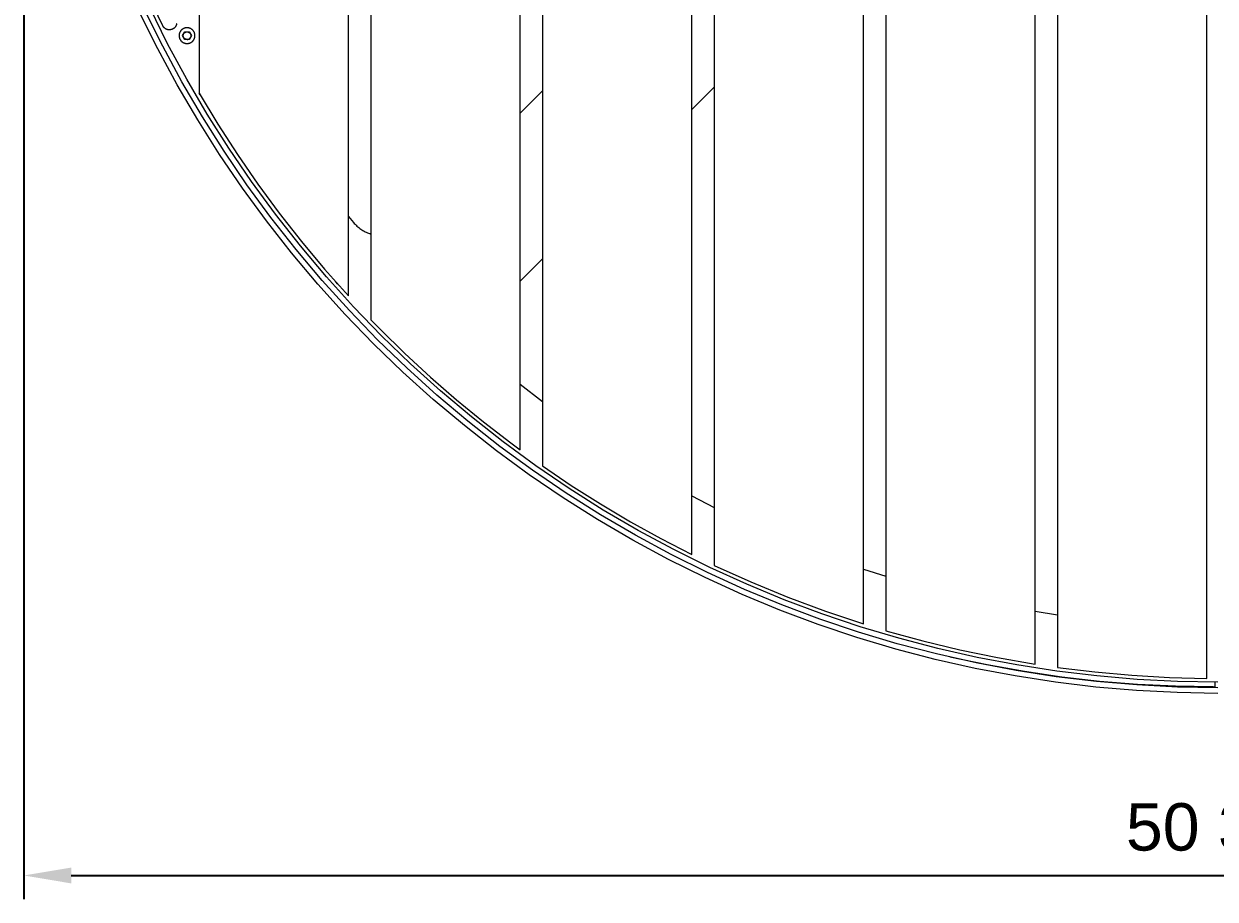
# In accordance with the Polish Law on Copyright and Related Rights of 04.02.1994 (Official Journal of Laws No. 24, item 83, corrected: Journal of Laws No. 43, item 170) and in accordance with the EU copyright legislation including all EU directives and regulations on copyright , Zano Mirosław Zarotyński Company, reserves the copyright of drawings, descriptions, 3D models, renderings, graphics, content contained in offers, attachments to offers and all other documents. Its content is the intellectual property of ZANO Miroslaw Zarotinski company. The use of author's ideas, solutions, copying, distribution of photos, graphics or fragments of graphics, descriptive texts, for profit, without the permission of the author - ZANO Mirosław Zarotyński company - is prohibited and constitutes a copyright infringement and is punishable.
# Model space of a CAD drawing. Header units: inches. Extents: x 6 to 196, y 6 to 118.
# Drawn here: x 12.09 to 37.23, y 5.8 to 24.28 of the extents above; entities that cross this region are included whole.
import ezdxf

# ---------------------------------------------------------------- set-up
doc = ezdxf.new("R2010")
doc.units = ezdxf.units.IN
doc.header["$PDSIZE"] = -1
doc.layers.add('ZANO_R', color=7, linetype='Continuous', lineweight=0)
doc.layers.add('ZANO_W', color=1, linetype='Continuous', lineweight=0)
doc.styles.get("Standard").update_dxf_attribs({"font": 'ARIALUNI.TTF'})
doc.dimstyles.new('amerykanie', dxfattribs={"dimtxt": 50, "dimasz": 50, "dimexe": 0.5, "dimexo": 0.5, "dimgap": 1, "dimtad": 1, "dimdec": 0, "dimzin": 0, "dimlunit": 5, "dimtxsty": 'Standard', "dimcen": 0.09, "dimclrd": 1, "dimclre": 1, "dimclrt": 1, "dimazin": 0, "dimtfac": 1, "dimtdec": 0, "dimtmove": 0, "dimatfit": 3, "dimfxl": 1, "dimtzin": 0, "dimarcsym": 1})

# ---------------------------------------------------------------- blocks, each defined once
blk = doc.blocks.new('*D351')
at = {"layer": 'Defpoints', "color": 0}
for p in [(12.095, 35.339), (62.489, 35.339), (62.489, 6.297)]:
    blk.add_point(p, dxfattribs=at)
at = {"layer": 'ZANO_W', "color": 1, "lineweight": -2}
for p, q in [((12.095, 34.839), (12.095, 5.797)), ((62.489, 34.839), (62.489, 5.797)), ((13.095, 6.297), (61.489, 6.297))]:
    blk.add_line(p, q, dxfattribs=at)
at = {"layer": 'ZANO_W', "color": 1}
for points in [[(13.095, 6.464), (13.095, 6.13), (12.095, 6.297)], [(61.489, 6.13), (61.489, 6.464), (62.489, 6.297)]]:
    blk.add_solid(points, dxfattribs=at)
at = {"layer": 'ZANO_W', "color": 1, "insert": (37.292, 7.316), "char_height": 1, "attachment_point": 5}
blk.add_mtext('50 3/8', dxfattribs=at)

msp = doc.modelspace()

# ---------------------------------------------------------------- linework, layer by layer
at = {"layer": 'ZANO_R'}
for p, q in [((37.05573, 10.45815), (37.05573, 60.21998)), ((33.43366, 10.75799), (33.43366, 59.92015)), ((33.9061, 59.98966), (33.9061, 10.68847)), ((30.28403, 59.21384), (30.28403, 11.46429)), ((29.81159, 11.60808), (29.81159, 59.07006)), ((26.66196, 57.83616), (26.66196, 12.84197)), ((26.18952, 13.07134), (26.18952, 57.6068)), ((23.0399, 55.73502), (23.0399, 14.94312)), ((22.56745, 15.28153), (22.56745, 55.39661)), ((19.41783, 52.64894), (19.41783, 18.0292)), ((18.94538, 18.53076), (18.94538, 52.14738)), ((15.79576, 47.87021), (15.79576, 22.80792)), ((15.0249, 24.23527), (14.67024, 24.97693)), ((14.9199, 23.74681), (14.53717, 24.51737)), ((15.02477, 23.80115), (14.64384, 24.5681)), ((15.12964, 23.85549), (14.7505, 24.61883)), ((15.02743, 24.23041), (15.0249, 24.23527)), ((15.03013, 24.22564), (15.02743, 24.23041)), ((15.03299, 24.22096), (15.03013, 24.22564)), ((15.03601, 24.2164), (15.03299, 24.22096)), ((15.03919, 24.21193), (15.03601, 24.2164)), ((15.04253, 24.20758), (15.03919, 24.21193)), ((15.04601, 24.20335), (15.04253, 24.20758)), ((15.04964, 24.19925), (15.04601, 24.20335)), ((15.0534, 24.19527), (15.04964, 24.19925)), ((15.05731, 24.19143), (15.0534, 24.19527)), ((15.06134, 24.18772), (15.05731, 24.19143)), ((15.0655, 24.18416), (15.06134, 24.18772)), ((15.06979, 24.18074), (15.0655, 24.18416)), ((15.07419, 24.17748), (15.06979, 24.18074)), ((15.0787, 24.17436), (15.07419, 24.17748)), ((15.08331, 24.17141), (15.0787, 24.17436)), ((15.08803, 24.16862), (15.08331, 24.17141)), ((15.09284, 24.166), (15.08803, 24.16862)), ((15.09774, 24.16355), (15.09284, 24.166)), ((15.10272, 24.16126), (15.09774, 24.16355)), ((15.10777, 24.15915), (15.10272, 24.16126)), ((15.1129, 24.15722), (15.10777, 24.15915)), ((15.11809, 24.15547), (15.1129, 24.15722)), ((15.12334, 24.1539), (15.11809, 24.15547)), ((15.12864, 24.15252), (15.12334, 24.1539)), ((15.13399, 24.15131), (15.12864, 24.15252)), ((15.13937, 24.1503), (15.13399, 24.15131)), ((15.14479, 24.14947), (15.13937, 24.1503)), ((15.15023, 24.14884), (15.14479, 24.14947)), ((15.15569, 24.14839), (15.15023, 24.14884)), ((15.16116, 24.14813), (15.15569, 24.14839)), ((15.16664, 24.14806), (15.16116, 24.14813)), ((15.17212, 24.14819), (15.16664, 24.14806)), ((15.17759, 24.1485), (15.17212, 24.14819)), ((15.18305, 24.14901), (15.17759, 24.1485)), ((15.18848, 24.1497), (15.18305, 24.14901)), ((15.19389, 24.15058), (15.18848, 24.1497)), ((15.19926, 24.15165), (15.19389, 24.15058)), ((15.20459, 24.15291), (15.19926, 24.15165)), ((15.20988, 24.15435), (15.20459, 24.15291)), ((15.21511, 24.15597), (15.20988, 24.15435)), ((15.22029, 24.15778), (15.21511, 24.15597)), ((15.22539, 24.15976), (15.22029, 24.15778)), ((15.23043, 24.16192), (15.22539, 24.15976)), ((15.23539, 24.16425), (15.23043, 24.16192)), ((15.24026, 24.16676), (15.23539, 24.16425)), ((15.24504, 24.16943), (15.24026, 24.16676)), ((15.24973, 24.17227), (15.24504, 24.16943)), ((15.25431, 24.17527), (15.24973, 24.17227)), ((15.25879, 24.17842), (15.25431, 24.17527)), ((15.26316, 24.18173), (15.25879, 24.17842)), ((15.2674, 24.18519), (15.26316, 24.18173)), ((15.27153, 24.1888), (15.2674, 24.18519)), ((15.27553, 24.19255), (15.27153, 24.1888)), ((15.27939, 24.19643), (15.27553, 24.19255)), ((15.28312, 24.20045), (15.27939, 24.19643)), ((15.2867, 24.20459), (15.28312, 24.20045)), ((15.29014, 24.20886), (15.2867, 24.20459)), ((15.29343, 24.21324), (15.29014, 24.20886)), ((15.29656, 24.21773), (15.29343, 24.21324)), ((15.29954, 24.22233), (15.29656, 24.21773)), ((15.30235, 24.22704), (15.29954, 24.22233)), ((15.305, 24.23183), (15.30235, 24.22704)), ((15.30748, 24.23672), (15.305, 24.23183)), ((15.30979, 24.24169), (15.30748, 24.23672)), ((15.31192, 24.24673), (15.30979, 24.24169)), ((15.31388, 24.25185), (15.31192, 24.24673)), ((15.31566, 24.25703), (15.31388, 24.25185)), ((15.31725, 24.26227), (15.31566, 24.25703)), ((15.31867, 24.26757), (15.31725, 24.26227)), ((15.3199, 24.27291), (15.31867, 24.26757)), ((15.32094, 24.27829), (15.3199, 24.27291)), ((15.41131, 24.13451), (15.40763, 24.13006)), ((15.41514, 24.13883), (15.41131, 24.13451)), ((15.41912, 24.14302), (15.41514, 24.13883)), ((15.42324, 24.14707), (15.41912, 24.14302)), ((15.42749, 24.15098), (15.42324, 24.14707)), ((15.43188, 24.15473), (15.42749, 24.15098)), ((15.4364, 24.15833), (15.43188, 24.15473)), ((15.44104, 24.16178), (15.4364, 24.15833)), ((15.44579, 24.16506), (15.44104, 24.16178)), ((15.45065, 24.16817), (15.44579, 24.16506)), ((15.45562, 24.17112), (15.45065, 24.16817)), ((15.46069, 24.17389), (15.45562, 24.17112)), ((15.46585, 24.17649), (15.46069, 24.17389)), ((15.4711, 24.1789), (15.46585, 24.17649)), ((15.47643, 24.18114), (15.4711, 24.1789)), ((15.48183, 24.18318), (15.47643, 24.18114)), ((15.48729, 24.18504), (15.48183, 24.18318)), ((15.49282, 24.18671), (15.48729, 24.18504)), ((15.49841, 24.18819), (15.49282, 24.18671)), ((15.50404, 24.18948), (15.49841, 24.18819)), ((15.50971, 24.19057), (15.50404, 24.18948)), ((15.51542, 24.19146), (15.50971, 24.19057)), ((15.52115, 24.19216), (15.51542, 24.19146)), ((15.52691, 24.19266), (15.52115, 24.19216)), ((15.53268, 24.19296), (15.52691, 24.19266)), ((15.53845, 24.19306), (15.53268, 24.19296)), ((15.54423, 24.19296), (15.53845, 24.19306)), ((15.54999, 24.19266), (15.54423, 24.19296)), ((15.55575, 24.19216), (15.54999, 24.19266)), ((15.56148, 24.19146), (15.55575, 24.19216)), ((15.56719, 24.19057), (15.56148, 24.19146)), ((15.57286, 24.18948), (15.56719, 24.19057)), ((15.57849, 24.18819), (15.57286, 24.18948)), ((15.58408, 24.18671), (15.57849, 24.18819)), ((15.58961, 24.18504), (15.58408, 24.18671)), ((15.59508, 24.18318), (15.58961, 24.18504)), ((15.60048, 24.18114), (15.59508, 24.18318)), ((15.6058, 24.1789), (15.60048, 24.18114)), ((15.61105, 24.17649), (15.6058, 24.1789)), ((15.61621, 24.17389), (15.61105, 24.17649)), ((15.62128, 24.17112), (15.61621, 24.17389)), ((15.62625, 24.16817), (15.62128, 24.17112)), ((15.63111, 24.16506), (15.62625, 24.16817)), ((15.63586, 24.16178), (15.63111, 24.16506)), ((15.6405, 24.15833), (15.63586, 24.16178)), ((15.64502, 24.15473), (15.6405, 24.15833)), ((15.64941, 24.15098), (15.64502, 24.15473)), ((15.65366, 24.14707), (15.64941, 24.15098)), ((15.65778, 24.14302), (15.65366, 24.14707)), ((15.66176, 24.13883), (15.65778, 24.14302)), ((15.66559, 24.13451), (15.66176, 24.13883)), ((15.66927, 24.13006), (15.66559, 24.13451)), ((15.37135, 24.03439), (15.37115, 24.02862)), ((15.37115, 24.02862), (15.37115, 24.02284)), ((15.37115, 24.02284), (15.37135, 24.01707)), ((15.37175, 24.04016), (15.37135, 24.03439)), ((15.37135, 24.01707), (15.37175, 24.01131)), ((15.37235, 24.0459), (15.37175, 24.04016)), ((15.37175, 24.01131), (15.37235, 24.00556)), ((15.37314, 24.05162), (15.37235, 24.0459)), ((15.37235, 24.00556), (15.37314, 23.99984)), ((15.37413, 24.05731), (15.37314, 24.05162)), ((15.37314, 23.99984), (15.37413, 23.99415)), ((15.37532, 24.06297), (15.37413, 24.05731)), ((15.37413, 23.99415), (15.37532, 23.9885)), ((15.3767, 24.06857), (15.37532, 24.06297)), ((15.37532, 23.9885), (15.3767, 23.98289)), ((15.37828, 24.07413), (15.3767, 24.06857)), ((15.3767, 23.98289), (15.37828, 23.97733)), ((15.38005, 24.07963), (15.37828, 24.07413)), ((15.37828, 23.97733), (15.38005, 23.97183)), ((15.382, 24.08507), (15.38005, 24.07963)), ((15.38005, 23.97183), (15.382, 23.9664)), ((15.38414, 24.09043), (15.382, 24.08507)), ((15.382, 23.9664), (15.38414, 23.96103)), ((15.38647, 24.09572), (15.38414, 24.09043)), ((15.38414, 23.96103), (15.38647, 23.95575)), ((15.38897, 24.10092), (15.38647, 24.09572)), ((15.38647, 23.95575), (15.38897, 23.95054)), ((15.39166, 24.10604), (15.38897, 24.10092)), ((15.38897, 23.95054), (15.39166, 23.94543)), ((15.39452, 24.11106), (15.39166, 24.10604)), ((15.39166, 23.94543), (15.39452, 23.94041)), ((15.39755, 24.11597), (15.39452, 24.11106)), ((15.39452, 23.94041), (15.39755, 23.93549)), ((15.40075, 24.12078), (15.39755, 24.11597)), ((15.39755, 23.93549), (15.40075, 23.93068)), ((15.40411, 24.12548), (15.40075, 24.12078)), ((15.40075, 23.93068), (15.40411, 23.92599)), ((15.40763, 24.13006), (15.40411, 24.12548)), ((15.40411, 23.92599), (15.40763, 23.92141)), ((15.40763, 23.92141), (15.41131, 23.91695)), ((15.41131, 23.91695), (15.41514, 23.91263)), ((15.41514, 23.91263), (15.41912, 23.90844)), ((15.41912, 23.90844), (15.42324, 23.90439)), ((15.42324, 23.90439), (15.42749, 23.90049)), ((15.42749, 23.90049), (15.43188, 23.89673)), ((15.43188, 23.89673), (15.4364, 23.89313)), ((15.4364, 23.89313), (15.44104, 23.88969)), ((15.44104, 23.88969), (15.44579, 23.88641)), ((15.44562, 24.02573), (15.49203, 24.10613)), ((15.49203, 23.94534), (15.44562, 24.02573)), ((15.44579, 23.88641), (15.45065, 23.88329)), ((15.45065, 23.88329), (15.45562, 23.88035)), ((15.45807, 24.0271), (15.45816, 24.02982)), ((15.45807, 24.02437), (15.45807, 24.0271)), ((15.45816, 24.02164), (15.45807, 24.02437)), ((15.45816, 24.02982), (15.45835, 24.03255)), ((15.45835, 24.01892), (15.45816, 24.02164)), ((15.45835, 24.03255), (15.45862, 24.03526)), ((15.45862, 24.0162), (15.45835, 24.01892)), ((15.45862, 24.03526), (15.45899, 24.03797)), ((15.45899, 24.0135), (15.45862, 24.0162)), ((15.45899, 24.03797), (15.45945, 24.04066)), ((15.45945, 24.01081), (15.45899, 24.0135)), ((15.45945, 24.04066), (15.46001, 24.04333)), ((15.46001, 24.00814), (15.45945, 24.01081)), ((15.46001, 24.04333), (15.46065, 24.04598)), ((15.46065, 24.00548), (15.46001, 24.00814)), ((15.46065, 24.04598), (15.46138, 24.04861)), ((15.46138, 24.00286), (15.46065, 24.00548)), ((15.46138, 24.04861), (15.4622, 24.05121)), ((15.4622, 24.00025), (15.46138, 24.00286)), ((15.4622, 24.05121), (15.46311, 24.05378)), ((15.46311, 23.99768), (15.4622, 24.00025)), ((15.46311, 24.05378), (15.4641, 24.05633)), ((15.4641, 23.99514), (15.46311, 23.99768)), ((15.4641, 24.05633), (15.46519, 24.05883)), ((15.46519, 23.99263), (15.4641, 23.99514)), ((15.46519, 24.05883), (15.46635, 24.0613)), ((15.46635, 23.99017), (15.46519, 23.99263)), ((15.46635, 24.0613), (15.4676, 24.06373)), ((15.4676, 23.98774), (15.46635, 23.99017)), ((15.47012, 24.06809), (15.4716, 24.07039)), ((15.4716, 23.98108), (15.47012, 23.98337)), ((15.4716, 24.07039), (15.47315, 24.07263)), ((15.47315, 23.97883), (15.4716, 23.98108)), ((15.47315, 24.07263), (15.47478, 24.07482)), ((15.47478, 23.97664), (15.47315, 23.97883)), ((15.47478, 24.07482), (15.47649, 24.07695)), ((15.47649, 23.97451), (15.47478, 23.97664)), ((15.47649, 24.07695), (15.47826, 24.07903)), ((15.47826, 23.97244), (15.47649, 23.97451)), ((15.47826, 24.07903), (15.4801, 24.08104)), ((15.4801, 23.97043), (15.47826, 23.97244)), ((15.4801, 24.08104), (15.48201, 24.08299)), ((15.48201, 23.96848), (15.4801, 23.97043)), ((15.48201, 24.08299), (15.48399, 24.08487)), ((15.48399, 23.96659), (15.48201, 23.96848)), ((15.48399, 24.08487), (15.48603, 24.08668)), ((15.48603, 23.96478), (15.48399, 23.96659)), ((15.48603, 24.08668), (15.48813, 24.08843)), ((15.48813, 23.96304), (15.48603, 23.96478)), ((15.48813, 24.08843), (15.49028, 24.0901)), ((15.49028, 23.96136), (15.48813, 23.96304)), ((15.49028, 24.0901), (15.4925, 24.0917)), ((15.4925, 23.95977), (15.49028, 23.96136)), ((15.49203, 24.10613), (15.58487, 24.10613)), ((15.58487, 23.94534), (15.49203, 23.94534)), ((15.4925, 24.0917), (15.49476, 24.09322)), ((15.49476, 23.95824), (15.4925, 23.95977)), ((15.49476, 24.09322), (15.49708, 24.09466)), ((15.49708, 23.9568), (15.49476, 23.95824)), ((15.49708, 24.09466), (15.49944, 24.09603)), ((15.49944, 23.95544), (15.49708, 23.9568)), ((15.49944, 24.09603), (15.50185, 24.09731)), ((15.50185, 23.95415), (15.49944, 23.95544)), ((15.50185, 24.09731), (15.5043, 24.09851)), ((15.5043, 23.95295), (15.50185, 23.95415)), ((15.5043, 24.09851), (15.50679, 24.09963)), ((15.50679, 23.95183), (15.5043, 23.95295)), ((15.50679, 24.09963), (15.50932, 24.10066)), ((15.50932, 23.9508), (15.50679, 23.95183)), ((15.50932, 24.10066), (15.51188, 24.10161)), ((15.51188, 23.94986), (15.50932, 23.9508)), ((15.51188, 24.10161), (15.51447, 24.10247)), ((15.51447, 23.949), (15.51188, 23.94986)), ((15.51447, 24.10247), (15.51708, 24.10324)), ((15.51708, 23.94823), (15.51447, 23.949)), ((15.51708, 24.10324), (15.51973, 24.10392)), ((15.51973, 23.94755), (15.51708, 23.94823)), ((15.51973, 24.10392), (15.52239, 24.10451)), ((15.52239, 23.94696), (15.51973, 23.94755)), ((15.52239, 24.10451), (15.52507, 24.10501)), ((15.52507, 23.94646), (15.52239, 23.94696)), ((15.52507, 24.10501), (15.52777, 24.10541)), ((15.52777, 23.94605), (15.52507, 23.94646)), ((15.52777, 24.10541), (15.53048, 24.10573)), ((15.53048, 23.94573), (15.52777, 23.94605)), ((15.53048, 24.10573), (15.5332, 24.10595)), ((15.5332, 23.94551), (15.53048, 23.94573)), ((15.5332, 24.10595), (15.53593, 24.10609)), ((15.53593, 23.94538), (15.5332, 23.94551)), ((15.54097, 24.10609), (15.5437, 24.10595)), ((15.54097, 23.94538), (15.5437, 23.94551)), ((15.5437, 24.10595), (15.54642, 24.10573)), ((15.5437, 23.94551), (15.54642, 23.94573)), ((15.54642, 24.10573), (15.54913, 24.10541)), ((15.54642, 23.94573), (15.54913, 23.94605)), ((15.54913, 24.10541), (15.55183, 24.10501)), ((15.54913, 23.94605), (15.55183, 23.94646)), ((15.55183, 24.10501), (15.55451, 24.10451)), ((15.55183, 23.94646), (15.55451, 23.94696)), ((15.55451, 24.10451), (15.55717, 24.10392)), ((15.55451, 23.94696), (15.55717, 23.94755)), ((15.55717, 24.10392), (15.55982, 24.10324)), ((15.55717, 23.94755), (15.55982, 23.94823)), ((15.55982, 24.10324), (15.56243, 24.10247)), ((15.55982, 23.94823), (15.56243, 23.949)), ((15.56243, 24.10247), (15.56503, 24.10161)), ((15.56243, 23.949), (15.56503, 23.94986)), ((15.56503, 24.10161), (15.56759, 24.10066)), ((15.56503, 23.94986), (15.56759, 23.9508)), ((15.56759, 24.10066), (15.57011, 24.09963)), ((15.56759, 23.9508), (15.57011, 23.95183)), ((15.57011, 24.09963), (15.5726, 24.09851)), ((15.57011, 23.95183), (15.5726, 23.95295)), ((15.5726, 24.09851), (15.57505, 24.09731)), ((15.5726, 23.95295), (15.57505, 23.95415)), ((15.57505, 24.09731), (15.57746, 24.09603)), ((15.57505, 23.95415), (15.57746, 23.95544)), ((15.57746, 24.09603), (15.57982, 24.09466)), ((15.57746, 23.95544), (15.57982, 23.9568)), ((15.57982, 24.09466), (15.58214, 24.09322)), ((15.57982, 23.9568), (15.58214, 23.95825)), ((15.58214, 24.09322), (15.5844, 24.0917)), ((15.58214, 23.95825), (15.5844, 23.95977)), ((15.5844, 24.0917), (15.58662, 24.0901)), ((15.5844, 23.95977), (15.58662, 23.96136)), ((15.58487, 24.10613), (15.63128, 24.02573)), ((15.63128, 24.02573), (15.58487, 23.94534)), ((15.58662, 24.0901), (15.58877, 24.08843)), ((15.58662, 23.96136), (15.58877, 23.96304)), ((15.58877, 24.08843), (15.59087, 24.08668)), ((15.58877, 23.96304), (15.59087, 23.96478)), ((15.59087, 24.08668), (15.59291, 24.08487)), ((15.59087, 23.96478), (15.59291, 23.96659)), ((15.59291, 24.08487), (15.59489, 24.08299)), ((15.59291, 23.96659), (15.59489, 23.96848)), ((15.59489, 24.08299), (15.5968, 24.08104)), ((15.59489, 23.96848), (15.5968, 23.97043)), ((15.5968, 24.08104), (15.59864, 24.07903)), ((15.5968, 23.97043), (15.59864, 23.97244)), ((15.59864, 24.07903), (15.60042, 24.07695)), ((15.59864, 23.97244), (15.60042, 23.97451)), ((15.60042, 24.07695), (15.60212, 24.07482)), ((15.60042, 23.97451), (15.60212, 23.97664)), ((15.60212, 24.07482), (15.60375, 24.07263)), ((15.60212, 23.97664), (15.60375, 23.97883)), ((15.60375, 24.07263), (15.6053, 24.07039)), ((15.60375, 23.97883), (15.6053, 23.98108)), ((15.6053, 24.07039), (15.60678, 24.06809)), ((15.6053, 23.98108), (15.60678, 23.98337)), ((15.6093, 24.06373), (15.61055, 24.0613)), ((15.61055, 23.99017), (15.6093, 23.98774)), ((15.61055, 24.0613), (15.61171, 24.05883)), ((15.61171, 23.99263), (15.61055, 23.99017)), ((15.61171, 24.05883), (15.6128, 24.05633)), ((15.6128, 23.99514), (15.61171, 23.99263)), ((15.6128, 24.05633), (15.61379, 24.05379)), ((15.61379, 23.99768), (15.6128, 23.99514)), ((15.61379, 24.05379), (15.6147, 24.05121)), ((15.6147, 24.00025), (15.61379, 23.99768)), ((15.6147, 24.05121), (15.61552, 24.04861)), ((15.61552, 24.00286), (15.6147, 24.00025)), ((15.61552, 24.04861), (15.61625, 24.04598)), ((15.61625, 24.00548), (15.61552, 24.00286)), ((15.61625, 24.04598), (15.6169, 24.04333)), ((15.6169, 24.00814), (15.61625, 24.00548)), ((15.6169, 24.04333), (15.61745, 24.04066)), ((15.61745, 24.01081), (15.6169, 24.00814)), ((15.61745, 24.04066), (15.61791, 24.03797)), ((15.61791, 24.0135), (15.61745, 24.01081)), ((15.61791, 24.03797), (15.61828, 24.03526)), ((15.61828, 24.0162), (15.61791, 24.0135)), ((15.61828, 24.03526), (15.61856, 24.03255)), ((15.61856, 24.01892), (15.61828, 24.0162)), ((15.61856, 24.03255), (15.61874, 24.02982)), ((15.61874, 24.02164), (15.61856, 24.01892)), ((15.61874, 24.02982), (15.61883, 24.0271)), ((15.61883, 24.02437), (15.61874, 24.02164)), ((15.61883, 24.0271), (15.61883, 24.02437)), ((15.62128, 23.88035), (15.62625, 23.88329)), ((15.62625, 23.88329), (15.63111, 23.88641)), ((15.63111, 23.88641), (15.63586, 23.88969)), ((15.63586, 23.88969), (15.6405, 23.89313)), ((15.6405, 23.89313), (15.64502, 23.89673)), ((15.64502, 23.89673), (15.64941, 23.90049)), ((15.64941, 23.90049), (15.65366, 23.90439)), ((15.65366, 23.90439), (15.65778, 23.90844)), ((15.65778, 23.90844), (15.66176, 23.91263)), ((15.66176, 23.91263), (15.66559, 23.91695)), ((15.66559, 23.91695), (15.66927, 23.92141)), ((15.67279, 24.12548), (15.66927, 24.13006)), ((15.66927, 23.92141), (15.67279, 23.92599)), ((15.67616, 24.12078), (15.67279, 24.12548)), ((15.67279, 23.92599), (15.67616, 23.93068)), ((15.67935, 24.11597), (15.67616, 24.12078)), ((15.67616, 23.93068), (15.67935, 23.93549)), ((15.68238, 24.11106), (15.67935, 24.11597)), ((15.67935, 23.93549), (15.68238, 23.94041)), ((15.68524, 24.10604), (15.68238, 24.11106)), ((15.68238, 23.94041), (15.68524, 23.94543)), ((15.68793, 24.10092), (15.68524, 24.10604)), ((15.68524, 23.94543), (15.68793, 23.95054)), ((15.69043, 24.09572), (15.68793, 24.10092)), ((15.68793, 23.95054), (15.69043, 23.95575)), ((15.69276, 24.09043), (15.69043, 24.09572)), ((15.69043, 23.95575), (15.69276, 23.96103)), ((15.6949, 24.08507), (15.69276, 24.09043)), ((15.69276, 23.96103), (15.6949, 23.9664)), ((15.69686, 24.07963), (15.6949, 24.08507)), ((15.6949, 23.9664), (15.69686, 23.97183)), ((15.69862, 24.07413), (15.69686, 24.07963)), ((15.69686, 23.97183), (15.69862, 23.97733)), ((15.7002, 24.06857), (15.69862, 24.07413)), ((15.69862, 23.97733), (15.7002, 23.98289)), ((15.70158, 24.06297), (15.7002, 24.06857)), ((15.7002, 23.98289), (15.70158, 23.9885)), ((15.70277, 24.05731), (15.70158, 24.06297)), ((15.70158, 23.9885), (15.70277, 23.99415)), ((15.70376, 24.05162), (15.70277, 24.05731)), ((15.70277, 23.99415), (15.70376, 23.99984)), ((15.70455, 24.0459), (15.70376, 24.05162)), ((15.70376, 23.99984), (15.70455, 24.00556)), ((15.70515, 24.04016), (15.70455, 24.0459)), ((15.70455, 24.00556), (15.70515, 24.01131)), ((15.70555, 24.03439), (15.70515, 24.04016)), ((15.70515, 24.01131), (15.70555, 24.01707)), ((15.70575, 24.02862), (15.70555, 24.03439)), ((15.70555, 24.01707), (15.70575, 24.02284)), ((15.70575, 24.02284), (15.70575, 24.02862)), ((15.32872, 22.98976), (14.9199, 23.74681)), ((15.43167, 23.04765), (15.02477, 23.80115)), ((15.53463, 23.10554), (15.12964, 23.85549)), ((15.45562, 23.88035), (15.46069, 23.87757)), ((15.46069, 23.87757), (15.46585, 23.87498)), ((15.46585, 23.87498), (15.4711, 23.87256)), ((15.4711, 23.87256), (15.47643, 23.87033)), ((15.47643, 23.87033), (15.48183, 23.86828)), ((15.48183, 23.86828), (15.48729, 23.86642)), ((15.48729, 23.86642), (15.49282, 23.86475)), ((15.49282, 23.86475), (15.49841, 23.86327)), ((15.49841, 23.86327), (15.50404, 23.86199)), ((15.50404, 23.86199), (15.50971, 23.86089)), ((15.50971, 23.86089), (15.51542, 23.86)), ((15.51542, 23.86), (15.52115, 23.8593)), ((15.52115, 23.8593), (15.52691, 23.85881)), ((15.52691, 23.85881), (15.53268, 23.85851)), ((15.53268, 23.85851), (15.53845, 23.85841)), ((15.53845, 23.85841), (15.54423, 23.85851)), ((15.54423, 23.85851), (15.54999, 23.85881)), ((15.54999, 23.85881), (15.55575, 23.8593)), ((15.55575, 23.8593), (15.56148, 23.86)), ((15.56148, 23.86), (15.56719, 23.86089)), ((15.56719, 23.86089), (15.57286, 23.86199)), ((15.57286, 23.86199), (15.57849, 23.86327)), ((15.57849, 23.86327), (15.58408, 23.86475)), ((15.58408, 23.86475), (15.58961, 23.86642)), ((15.58961, 23.86642), (15.59508, 23.86828)), ((15.59508, 23.86828), (15.60048, 23.87033)), ((15.60048, 23.87033), (15.6058, 23.87256)), ((15.6058, 23.87256), (15.61105, 23.87498)), ((15.61105, 23.87498), (15.61621, 23.87757)), ((15.61621, 23.87757), (15.62128, 23.88035)), ((15.76314, 22.24711), (15.32872, 22.98976)), ((15.86406, 22.30848), (15.43167, 23.04765)), ((15.96498, 22.36985), (15.53463, 23.10554)), ((26.66196, 22.93742), (26.18952, 22.46498)), ((15.81472, 22.77546), (15.79576, 22.80792)), ((15.79576, 22.80792), (16.18862, 22.15706)), ((22.56745, 22.38624), (23.0399, 22.85868)), ((16.22267, 21.51973), (15.76314, 22.24711)), ((16.32143, 21.5845), (15.86406, 22.30848)), ((16.42019, 21.64928), (15.96498, 22.36985)), ((16.18862, 22.15706), (16.60118, 21.51851)), ((16.89974, 20.94468), (16.42019, 21.64928)), ((16.70676, 20.80845), (16.22267, 21.51973)), ((16.80325, 20.87657), (16.32143, 21.5845)), ((16.60118, 21.51851), (17.03305, 20.89286)), ((17.30896, 20.18549), (16.80325, 20.87657)), ((17.40307, 20.25686), (16.89974, 20.94468)), ((17.03305, 20.89286), (17.48384, 20.28069)), ((17.21485, 20.11412), (16.70676, 20.80845)), ((17.74635, 19.43755), (17.21485, 20.11412)), ((17.83797, 19.51208), (17.30896, 20.18549)), ((17.92959, 19.58662), (17.40307, 20.25686)), ((17.48384, 20.28069), (17.95312, 19.68258)), ((18.94538, 20.21041), (19.05149, 20.08265)), ((19.05149, 20.08265), (19.06869, 20.06276)), ((19.06869, 20.06276), (19.08655, 20.04347)), ((19.08655, 20.04347), (19.10504, 20.02478)), ((19.10504, 20.02478), (19.12415, 20.00671)), ((19.12415, 20.00671), (19.14384, 19.9893)), ((19.14384, 19.9893), (19.16411, 19.97255)), ((19.16411, 19.97255), (19.18492, 19.95649)), ((19.18492, 19.95649), (19.20626, 19.94113)), ((19.20626, 19.94113), (19.2281, 19.9265)), ((19.2281, 19.9265), (19.25042, 19.9126)), ((19.25042, 19.9126), (19.27319, 19.89945)), ((19.27319, 19.89945), (19.29638, 19.88707)), ((19.29638, 19.88707), (19.31998, 19.87547)), ((19.31998, 19.87547), (19.34395, 19.86467)), ((19.34395, 19.86467), (19.36826, 19.85467)), ((17.95312, 19.68258), (18.44045, 19.09909)), ((19.36826, 19.85467), (19.3929, 19.84549)), ((19.3929, 19.84549), (19.41783, 19.83714)), ((18.30064, 18.77951), (17.74635, 19.43755)), ((18.38966, 18.85713), (17.83797, 19.51208)), ((18.47869, 18.93475), (17.92959, 19.58662)), ((23.0399, 19.31535), (22.56745, 18.84291)), ((18.96339, 18.22139), (18.38966, 18.85713)), ((18.44045, 19.09909), (18.94538, 18.53076)), ((19.04971, 18.30201), (18.47869, 18.93475)), ((18.87707, 18.14078), (18.30064, 18.77951)), ((18.72101, 18.779), (18.67004, 18.83633)), ((19.47498, 17.5221), (18.87707, 18.14078)), ((19.5585, 17.60562), (18.96339, 18.22139)), ((19.64201, 17.68913), (19.04971, 18.30201)), ((19.41783, 18.0292), (19.6105, 17.83243)), ((20.17427, 17.01051), (19.5585, 17.60562)), ((19.61468, 17.82822), (19.6105, 17.83243)), ((19.61468, 17.82822), (20.13714, 17.31607)), ((20.25489, 17.09683), (19.64201, 17.68913)), ((20.09366, 16.92419), (19.47498, 17.5221)), ((20.13714, 17.31607), (20.67444, 16.81951)), ((20.88763, 16.5258), (20.25489, 17.09683)), ((20.73239, 16.34776), (20.09366, 16.92419)), ((20.81001, 16.43678), (20.17427, 17.01051)), ((20.67444, 16.81951), (21.2261, 16.33896)), ((22.56745, 16.66658), (23.0399, 16.30353)), ((21.39043, 15.79347), (20.73239, 16.34776)), ((21.46496, 15.88509), (20.81001, 16.43678)), ((21.5395, 15.97671), (20.88763, 16.5258)), ((21.2261, 16.33896), (21.79165, 15.87483)), ((22.13837, 15.35608), (21.46496, 15.88509)), ((22.20974, 15.45019), (21.5395, 15.97671)), ((21.79165, 15.87483), (22.3706, 15.42754)), ((22.067, 15.26197), (21.39043, 15.79347)), ((22.82945, 14.85037), (22.13837, 15.35608)), ((22.89756, 14.94686), (22.20974, 15.45019)), ((22.3706, 15.42754), (22.56745, 15.28153)), ((22.76133, 14.75388), (22.067, 15.26197)), ((23.53739, 14.36855), (22.82945, 14.85037)), ((23.60216, 14.46731), (22.89756, 14.94686)), ((23.0399, 14.94312), (23.6472, 14.53194)), ((23.47261, 14.26979), (22.76133, 14.75388)), ((24.26136, 13.91118), (23.53739, 14.36855)), ((24.32273, 14.0121), (23.60216, 14.46731)), ((23.6472, 14.53194), (24.26635, 14.13884)), ((24.19999, 13.81026), (23.47261, 14.26979)), ((24.26635, 14.13884), (24.89683, 13.76416)), ((26.18952, 14.31031), (26.66196, 14.06758)), ((25.00053, 13.47879), (24.26136, 13.91118)), ((25.05842, 13.58174), (24.32273, 14.0121)), ((24.94264, 13.37584), (24.19999, 13.81026)), ((24.89683, 13.76416), (25.53807, 13.40822)), ((25.80837, 13.17676), (25.05842, 13.58174)), ((25.69969, 12.96702), (24.94264, 13.37584)), ((25.75403, 13.07189), (25.00053, 13.47879)), ((25.53807, 13.40822), (26.18952, 13.07134)), ((26.52098, 12.69096), (25.75403, 13.07189)), ((26.57171, 12.79762), (25.80837, 13.17676)), ((26.47025, 12.58429), (25.69969, 12.96702)), ((26.66196, 12.84197), (27.43317, 12.49349)), ((27.25344, 12.2281), (26.47025, 12.58429)), ((27.30049, 12.33643), (26.52098, 12.69096)), ((27.34755, 12.44476), (26.57171, 12.79762)), ((29.81159, 12.76659), (30.28403, 12.61547)), ((28.09165, 12.00872), (27.30049, 12.33643)), ((28.13498, 12.11859), (27.34755, 12.44476)), ((27.43317, 12.49349), (28.21578, 12.17144)), ((28.04832, 11.89884), (27.25344, 12.2281)), ((28.93309, 11.8195), (28.13498, 12.11859)), ((28.21578, 12.17144), (29.0089, 11.87619)), ((28.85399, 11.59692), (28.04832, 11.89884)), ((28.89354, 11.70821), (28.09165, 12.00872)), ((29.74095, 11.54783), (28.93309, 11.8195)), ((29.0089, 11.87619), (29.81159, 11.60808)), ((33.43366, 11.87449), (33.9061, 11.80168)), ((29.66949, 11.32268), (28.85399, 11.59692)), ((29.70522, 11.43526), (28.89354, 11.70821)), ((33.43366, 10.75803), (33.43366, 11.80582)), ((30.49388, 11.07644), (29.66949, 11.32268)), ((30.52575, 11.19017), (29.70522, 11.43526)), ((30.55761, 11.3039), (29.74095, 11.54783)), ((30.28403, 11.46429), (31.06243, 11.24947)), ((31.3262, 10.85849), (30.49388, 11.07644)), ((31.35416, 10.97325), (30.52575, 11.19017)), ((31.38212, 11.088), (30.55761, 11.3039)), ((31.06243, 11.24947), (31.84738, 11.06001)), ((32.21353, 10.90037), (31.38212, 11.088)), ((32.16547, 10.66909), (31.3262, 10.85849)), ((32.1895, 10.78473), (31.35416, 10.97325)), ((32.41867, 10.74082), (31.63531, 10.90658)), ((31.84738, 11.06001), (32.63807, 10.89613)), ((33.05085, 10.74123), (32.21353, 10.90037)), ((32.63807, 10.89613), (33.43366, 10.75799)), ((33.01072, 10.50845), (32.16547, 10.66909)), ((33.03078, 10.62484), (32.1895, 10.78473)), ((33.20695, 10.60028), (32.41867, 10.74082)), ((33.87704, 10.49377), (33.03078, 10.62484)), ((33.89312, 10.61078), (33.05085, 10.74123)), ((33.99933, 10.48509), (33.20695, 10.60028)), ((34.73936, 10.50915), (33.89312, 10.61078)), ((33.9061, 10.68847), (34.69037, 10.59341)), ((34.69037, 10.59341), (35.47726, 10.52329)), ((33.86096, 10.37675), (33.01072, 10.50845)), ((34.7152, 10.27417), (33.86096, 10.37675)), ((34.72728, 10.39166), (33.87704, 10.49377)), ((34.795, 10.39537), (33.99933, 10.48509)), ((35.5805, 10.31864), (34.72728, 10.39166)), ((35.58856, 10.43648), (34.73936, 10.50915)), ((35.59313, 10.33122), (34.795, 10.39537)), ((35.47726, 10.52329), (36.26597, 10.47819)), ((36.43573, 10.2748), (35.5805, 10.31864)), ((36.43976, 10.39284), (35.58856, 10.43648)), ((36.39292, 10.29271), (35.59313, 10.33122)), ((36.26597, 10.47819), (37.05573, 10.45815)), ((37.29195, 10.37829), (36.43976, 10.39284)), ((37.23289, 10.27986), (37.23289, 10.37836)), ((35.57244, 10.20081), (34.7152, 10.27417)), ((36.4317, 10.15676), (35.57244, 10.20081)), ((37.19352, 10.27986), (36.39292, 10.29271)), ((37.29195, 10.14207), (36.4317, 10.15676)), ((37.29195, 10.26018), (36.43573, 10.2748)), ((37.19352, 10.27986), (37.23289, 10.27986))]:
    msp.add_line(p, q, dxfattribs=at)

# ---------------------------------------------------------------- dimensions: what is measured, and where the dimension line sits
at = {"layer": 'ZANO_W'}
dim = msp.add_linear_dim(base=(62.48895, 6.29684), p1=(12.09495, 35.33907), p2=(62.48895, 35.33907), dimstyle='amerykanie', override={"dimtxt": 1, "dimasz": 1, "dimgap": 0.5, "dimdec": 4, "dimaunit": 1, "dimadec": 1, "dimtdec": 4, "dimtmove": 1, "dimfrac": 2}, dxfattribs=at)
dim.commit()
dim.dimension.update_dxf_attribs({"geometry": '*D351', "text_midpoint": (37.29195, 7.31594)})

doc.saveas('drawing.dxf')
